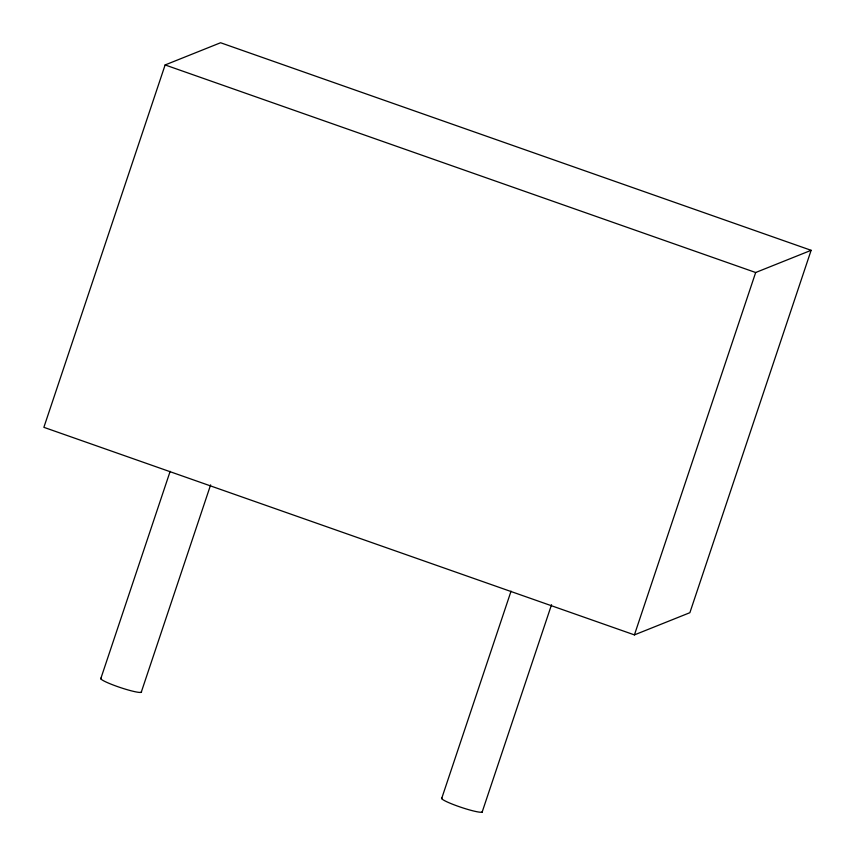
<?xml version="1.0" encoding="UTF-8"?>
<svg xmlns="http://www.w3.org/2000/svg" width="855" height="855" viewBox="0 0 855 855"><rect width="100%" height="100%" fill="white"/><g stroke="black" fill="none" stroke-linecap="round" stroke-linejoin="round"><path stroke-width="1.28" d="M165.122 64.948L43.872 427.329L634.421 634.891L689.878 612.693L811.128 250.312L220.579 42.75L165.122 64.948L755.67 272.51L811.128 250.312M100.751 678.763L170.156 471.329M141.225 692.315L210.629 484.881M441.65 798.581L511.055 591.147M482.135 812.132L551.539 604.699M634.421 634.891L755.67 272.51M141.438 691.716A21.525 2.437 18.5 0 1 120.288 687.538A21.525 2.437 18.5 0 1 100.965 678.165M482.338 811.534A21.525 2.437 18.5 0 1 461.187 807.355A21.525 2.437 18.5 0 1 441.864 797.982"/></g></svg>
